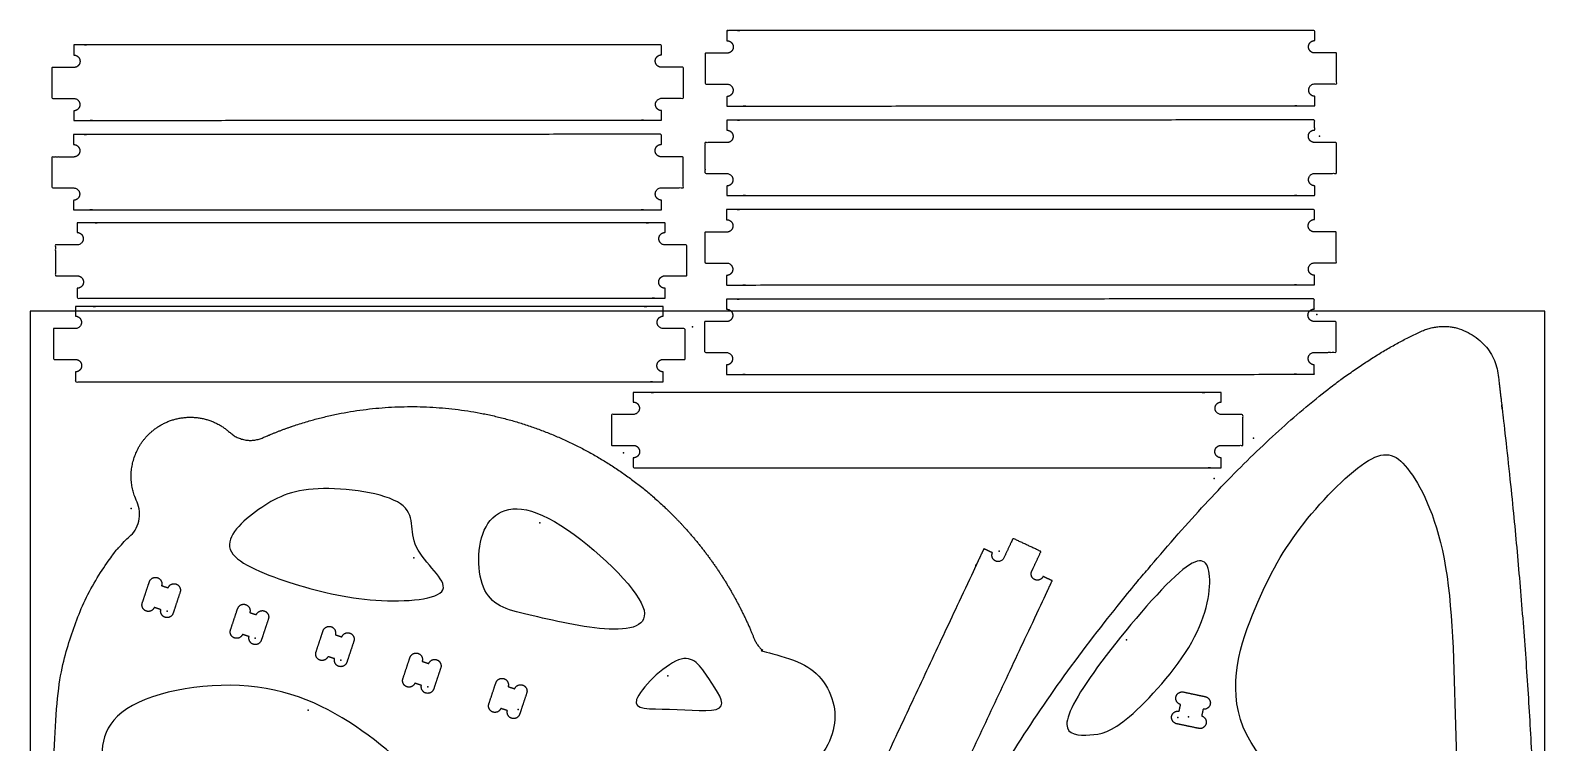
# Model space of a CAD drawing. Header units: inches. Extents: x 0 to 48, y 0 to 56.9.
# Drawn here: x 0 to 48, y 34.31 to 56.91 of the extents above; entities that cross this region are included whole.
import ezdxf

# ---------------------------------------------------------------- set-up
doc = ezdxf.new("R2010")
doc.units = ezdxf.units.IN
doc.header["$MEASUREMENT"] = 0
doc.layers.add('Default', color=178, linetype='Continuous', true_color=0x000000)
doc.layers.add('Through Hole', color=1, linetype='Continuous', true_color=0xff0000)

msp = doc.modelspace()

# ---------------------------------------------------------------- linework, layer by layer
at = {"layer": 'Default'}
for points, weights, knots in [([(40.385, 56.9), (31.545, 56.897), (22.704, 56.895), (22.392, 56.895), (22.08, 56.894), (22.08, 56.796), (22.08, 56.697), (22.08, 56.636), (22.08, 56.575), (22.16, 56.576), (22.218, 56.522), (22.281, 56.464), (22.281, 56.378), (22.281, 56.292), (22.218, 56.233), (22.157, 56.176), (22.073, 56.18), (21.732, 56.18), (21.39, 56.18), (21.39, 55.69), (21.391, 55.2), (21.731, 55.2), (22.071, 55.2), (22.154, 55.203), (22.215, 55.145), (22.276, 55.087), (22.276, 55.003), (22.276, 54.919), (22.215, 54.861), (22.159, 54.806), (22.081, 54.805), (22.081, 54.756), (22.081, 54.707), (22.081, 54.605), (22.081, 54.503), (22.393, 54.503), (22.705, 54.503), (31.392, 54.506), (40.079, 54.509), (40.397, 54.509), (40.715, 54.509), (40.714, 54.611), (40.715, 54.713), (40.715, 54.762), (40.715, 54.811), (40.637, 54.812), (40.58, 54.866), (40.52, 54.925), (40.52, 55.009), (40.52, 55.093), (40.58, 55.151), (40.641, 55.209), (40.725, 55.206), (41.065, 55.206), (41.405, 55.207), (41.404, 55.697), (41.404, 56.187), (41.063, 56.187), (40.722, 56.186), (40.638, 56.182), (40.576, 56.239), (40.513, 56.298), (40.513, 56.384), (40.513, 56.469), (40.576, 56.528), (40.634, 56.582), (40.714, 56.581), (40.714, 56.642), (40.714, 56.703), (40.714, 56.802), (40.714, 56.9), (40.242, 56.9), (39.77, 56.9)], [1, 1, 1, 1, 1, 1, 1, 1, 1, 0.932426481653, 1.01056821888, 0.926759134197, 1.01056821888, 0.926759134197, 1.01056821888, 0.928456586243, 1.00724207448, 1.00724207448, 1.00724207448, 1.00724207448, 1.00724207448, 1.00724207448, 1.00724207448, 0.926817777257, 1.00724207448, 0.926817777257, 1.00724207448, 0.926817777257, 1.00724207448, 0.932191252881, 0.997213170921, 0.997213170921, 0.997213170921, 0.997213170921, 0.997213170921, 0.997213170921, 0.997213170921, 0.997213170921, 0.997213170921, 0.997213170921, 0.997213170921, 0.997213170921, 0.997213170921, 0.997213170921, 0.997213170921, 0.932191252881, 1.00724207448, 0.926817777257, 1.00724207448, 0.926817777257, 1.00724207448, 0.926817777257, 1.00724207448, 1.00724207448, 1.00724207448, 1.00724207448, 1.00724207448, 1.00724207448, 1.00724207448, 0.928456586243, 1.01056821888, 0.926759134197, 1.01056821888, 0.926759134197, 1.01056821888, 0.932426481653, 1, 1, 1, 1, 1, 1, 1], [-41.910191, -41.910191, -41.910191, -23.910191, -23.910191, -22.966843, -22.966843, -22.769659, -22.769659, -22.647592, -22.647592, -22.504192, -22.504192, -22.350391, -22.350391, -22.196591, -22.196591, -22.045906, -22.045906, -21.363197, -21.363197, -20.383193, -20.383193, -19.695864, -19.695864, -19.544993, -19.544993, -19.394121, -19.394121, -19.24325, -19.24325, -19.10246, -19.10246, -19.004161, -19.004161, -18.81007, -18.81007, -17.866731, -17.866731, 0.133269, 0.133269, 1.076607, 1.076607, 1.270906, 1.270906, 1.368997, 1.368997, 1.509788, 1.509788, 1.660659, 1.660659, 1.81153, 1.81153, 1.962401, 1.962401, 2.649731, 2.649731, 3.629735, 3.629735, 4.312443, 4.312443, 4.463129, 4.463129, 4.616929, 4.616929, 4.770729, 4.770729, 4.914129, 4.914129, 5.036197, 5.036197, 5.233381, 5.233381, 6.176729, 6.176729, 6.176729]), ([(19.681, 56.446), (10.84, 56.443), (2, 56.44), (1.688, 56.44), (1.376, 56.44), (1.376, 56.341), (1.376, 56.243), (1.376, 56.182), (1.376, 56.12), (1.456, 56.122), (1.514, 56.067), (1.577, 56.009), (1.577, 55.923), (1.577, 55.837), (1.514, 55.779), (1.452, 55.721), (1.369, 55.726), (1.027, 55.726), (0.686, 55.726), (0.686, 55.236), (0.686, 54.746), (1.026, 54.746), (1.366, 54.745), (1.45, 54.749), (1.511, 54.69), (1.571, 54.632), (1.571, 54.548), (1.571, 54.464), (1.511, 54.406), (1.455, 54.352), (1.377, 54.351), (1.377, 54.302), (1.377, 54.253), (1.377, 54.151), (1.377, 54.048), (1.689, 54.049), (2.001, 54.049), (10.687, 54.051), (19.374, 54.054), (19.692, 54.054), (20.01, 54.054), (20.01, 54.156), (20.01, 54.259), (20.01, 54.308), (20.01, 54.357), (19.932, 54.358), (19.876, 54.412), (19.815, 54.47), (19.815, 54.554), (19.815, 54.638), (19.876, 54.696), (19.936, 54.755), (20.02, 54.751), (20.36, 54.752), (20.7, 54.752), (20.7, 55.242), (20.7, 55.732), (20.359, 55.732), (20.017, 55.732), (19.933, 55.727), (19.872, 55.785), (19.809, 55.843), (19.809, 55.929), (19.809, 56.015), (19.872, 56.073), (19.93, 56.128), (20.01, 56.126), (20.009, 56.188), (20.009, 56.249), (20.009, 56.347), (20.009, 56.446), (19.538, 56.446), (19.066, 56.445)], [1, 1, 1, 1, 1, 1, 1, 1, 1, 0.932426481653, 1.01056821888, 0.926759134197, 1.01056821888, 0.926759134197, 1.01056821888, 0.928456586243, 1.00724207448, 1.00724207448, 1.00724207448, 1.00724207448, 1.00724207448, 1.00724207448, 1.00724207448, 0.926817777257, 1.00724207448, 0.926817777257, 1.00724207448, 0.926817777257, 1.00724207448, 0.932191252881, 0.997213170921, 0.997213170921, 0.997213170921, 0.997213170921, 0.997213170921, 0.997213170921, 0.997213170921, 0.997213170921, 0.997213170921, 0.997213170921, 0.997213170921, 0.997213170921, 0.997213170921, 0.997213170921, 0.997213170921, 0.932191252881, 1.00724207448, 0.926817777257, 1.00724207448, 0.926817777257, 1.00724207448, 0.926817777257, 1.00724207448, 1.00724207448, 1.00724207448, 1.00724207448, 1.00724207448, 1.00724207448, 1.00724207448, 0.928456586243, 1.01056821888, 0.926759134197, 1.01056821888, 0.926759134197, 1.01056821888, 0.932426481653, 1, 1, 1, 1, 1, 1, 1], [-41.910191, -41.910191, -41.910191, -23.910191, -23.910191, -22.966843, -22.966843, -22.769659, -22.769659, -22.647592, -22.647592, -22.504192, -22.504192, -22.350391, -22.350391, -22.196591, -22.196591, -22.045906, -22.045906, -21.363197, -21.363197, -20.383193, -20.383193, -19.695864, -19.695864, -19.544993, -19.544993, -19.394121, -19.394121, -19.24325, -19.24325, -19.10246, -19.10246, -19.004161, -19.004161, -18.81007, -18.81007, -17.866731, -17.866731, 0.133269, 0.133269, 1.076607, 1.076607, 1.270906, 1.270906, 1.368997, 1.368997, 1.509788, 1.509788, 1.660659, 1.660659, 1.81153, 1.81153, 1.962401, 1.962401, 2.649731, 2.649731, 3.629735, 3.629735, 4.312443, 4.312443, 4.463129, 4.463129, 4.616929, 4.616929, 4.770729, 4.770729, 4.914129, 4.914129, 5.036197, 5.036197, 5.233381, 5.233381, 6.176729, 6.176729, 6.176729]), ([(40.38, 54.062), (31.539, 54.059), (22.699, 54.056), (22.387, 54.056), (22.075, 54.056), (22.075, 53.958), (22.075, 53.859), (22.075, 53.798), (22.075, 53.737), (22.155, 53.738), (22.213, 53.684), (22.276, 53.625), (22.276, 53.539), (22.276, 53.454), (22.213, 53.395), (22.151, 53.338), (22.068, 53.342), (21.726, 53.342), (21.385, 53.342), (21.385, 52.852), (21.385, 52.362), (21.725, 52.362), (22.065, 52.362), (22.149, 52.365), (22.21, 52.307), (22.27, 52.249), (22.27, 52.165), (22.27, 52.081), (22.21, 52.022), (22.154, 51.968), (22.076, 51.967), (22.076, 51.918), (22.076, 51.869), (22.076, 51.767), (22.076, 51.665), (22.388, 51.665), (22.7, 51.665), (31.386, 51.668), (40.073, 51.671), (40.391, 51.671), (40.709, 51.671), (40.709, 51.773), (40.709, 51.875), (40.709, 51.924), (40.709, 51.973), (40.631, 51.974), (40.575, 52.028), (40.514, 52.086), (40.514, 52.17), (40.514, 52.254), (40.575, 52.313), (40.635, 52.371), (40.719, 52.368), (41.059, 52.368), (41.399, 52.368), (41.399, 52.858), (41.399, 53.348), (41.058, 53.348), (40.716, 53.348), (40.632, 53.344), (40.571, 53.401), (40.508, 53.459), (40.508, 53.545), (40.508, 53.631), (40.571, 53.69), (40.629, 53.744), (40.709, 53.743), (40.709, 53.804), (40.708, 53.865), (40.708, 53.963), (40.708, 54.062), (40.237, 54.062), (39.765, 54.062)], [1, 1, 1, 1, 1, 1, 1, 1, 1, 0.932426481653, 1.01056821888, 0.926759134197, 1.01056821888, 0.926759134197, 1.01056821888, 0.928456586243, 1.00724207448, 1.00724207448, 1.00724207448, 1.00724207448, 1.00724207448, 1.00724207448, 1.00724207448, 0.926817777257, 1.00724207448, 0.926817777257, 1.00724207448, 0.926817777257, 1.00724207448, 0.932191252881, 0.997213170921, 0.997213170921, 0.997213170921, 0.997213170921, 0.997213170921, 0.997213170921, 0.997213170921, 0.997213170921, 0.997213170921, 0.997213170921, 0.997213170921, 0.997213170921, 0.997213170921, 0.997213170921, 0.997213170921, 0.932191252881, 1.00724207448, 0.926817777257, 1.00724207448, 0.926817777257, 1.00724207448, 0.926817777257, 1.00724207448, 1.00724207448, 1.00724207448, 1.00724207448, 1.00724207448, 1.00724207448, 1.00724207448, 0.928456586243, 1.01056821888, 0.926759134197, 1.01056821888, 0.926759134197, 1.01056821888, 0.932426481653, 1, 1, 1, 1, 1, 1, 1], [-41.910191, -41.910191, -41.910191, -23.910191, -23.910191, -22.966843, -22.966843, -22.769659, -22.769659, -22.647592, -22.647592, -22.504192, -22.504192, -22.350391, -22.350391, -22.196591, -22.196591, -22.045906, -22.045906, -21.363197, -21.363197, -20.383193, -20.383193, -19.695864, -19.695864, -19.544993, -19.544993, -19.394121, -19.394121, -19.24325, -19.24325, -19.10246, -19.10246, -19.004161, -19.004161, -18.81007, -18.81007, -17.866731, -17.866731, 0.133269, 0.133269, 1.076607, 1.076607, 1.270906, 1.270906, 1.368997, 1.368997, 1.509788, 1.509788, 1.660659, 1.660659, 1.81153, 1.81153, 1.962401, 1.962401, 2.649731, 2.649731, 3.629735, 3.629735, 4.312443, 4.312443, 4.463129, 4.463129, 4.616929, 4.616929, 4.770729, 4.770729, 4.914129, 4.914129, 5.036197, 5.036197, 5.233381, 5.233381, 6.176729, 6.176729, 6.176729]), ([(19.675, 53.607), (10.835, 53.604), (1.995, 53.602), (1.683, 53.602), (1.37, 53.601), (1.371, 53.503), (1.371, 53.404), (1.371, 53.343), (1.371, 53.282), (1.45, 53.283), (1.508, 53.229), (1.571, 53.171), (1.571, 53.085), (1.571, 52.999), (1.508, 52.94), (1.447, 52.883), (1.363, 52.887), (1.022, 52.887), (0.68, 52.887), (0.681, 52.397), (0.681, 51.907), (1.021, 51.907), (1.361, 51.907), (1.445, 51.91), (1.505, 51.852), (1.566, 51.794), (1.566, 51.71), (1.566, 51.626), (1.505, 51.568), (1.449, 51.513), (1.371, 51.512), (1.371, 51.463), (1.371, 51.414), (1.371, 51.312), (1.371, 51.21), (1.683, 51.21), (1.995, 51.21), (10.682, 51.213), (19.369, 51.216), (19.687, 51.216), (20.005, 51.216), (20.005, 51.318), (20.005, 51.42), (20.005, 51.469), (20.005, 51.518), (19.927, 51.519), (19.871, 51.573), (19.81, 51.632), (19.81, 51.716), (19.81, 51.8), (19.87, 51.858), (19.931, 51.916), (20.015, 51.913), (20.355, 51.913), (20.695, 51.914), (20.695, 52.404), (20.694, 52.894), (20.353, 52.894), (20.012, 52.893), (19.928, 52.889), (19.866, 52.946), (19.804, 53.005), (19.804, 53.091), (19.804, 53.176), (19.866, 53.235), (19.925, 53.289), (20.004, 53.288), (20.004, 53.349), (20.004, 53.41), (20.004, 53.509), (20.004, 53.607), (19.532, 53.607), (19.061, 53.607)], [1, 1, 1, 1, 1, 1, 1, 1, 1, 0.932426481653, 1.01056821888, 0.926759134197, 1.01056821888, 0.926759134197, 1.01056821888, 0.928456586243, 1.00724207448, 1.00724207448, 1.00724207448, 1.00724207448, 1.00724207448, 1.00724207448, 1.00724207448, 0.926817777257, 1.00724207448, 0.926817777257, 1.00724207448, 0.926817777257, 1.00724207448, 0.932191252881, 0.997213170921, 0.997213170921, 0.997213170921, 0.997213170921, 0.997213170921, 0.997213170921, 0.997213170921, 0.997213170921, 0.997213170921, 0.997213170921, 0.997213170921, 0.997213170921, 0.997213170921, 0.997213170921, 0.997213170921, 0.932191252881, 1.00724207448, 0.926817777257, 1.00724207448, 0.926817777257, 1.00724207448, 0.926817777257, 1.00724207448, 1.00724207448, 1.00724207448, 1.00724207448, 1.00724207448, 1.00724207448, 1.00724207448, 0.928456586243, 1.01056821888, 0.926759134197, 1.01056821888, 0.926759134197, 1.01056821888, 0.932426481653, 1, 1, 1, 1, 1, 1, 1], [-41.910191, -41.910191, -41.910191, -23.910191, -23.910191, -22.966843, -22.966843, -22.769659, -22.769659, -22.647592, -22.647592, -22.504192, -22.504192, -22.350391, -22.350391, -22.196591, -22.196591, -22.045906, -22.045906, -21.363197, -21.363197, -20.383193, -20.383193, -19.695864, -19.695864, -19.544993, -19.544993, -19.394121, -19.394121, -19.24325, -19.24325, -19.10246, -19.10246, -19.004161, -19.004161, -18.81007, -18.81007, -17.866731, -17.866731, 0.133269, 0.133269, 1.076607, 1.076607, 1.270906, 1.270906, 1.368997, 1.368997, 1.509788, 1.509788, 1.660659, 1.660659, 1.81153, 1.81153, 1.962401, 1.962401, 2.649731, 2.649731, 3.629735, 3.629735, 4.312443, 4.312443, 4.463129, 4.463129, 4.616929, 4.616929, 4.770729, 4.770729, 4.914129, 4.914129, 5.036197, 5.036197, 5.233381, 5.233381, 6.176729, 6.176729, 6.176729]), ([(40.374, 51.224), (31.534, 51.221), (22.694, 51.218), (22.382, 51.218), (22.069, 51.218), (22.07, 51.119), (22.07, 51.021), (22.07, 50.96), (22.07, 50.899), (22.149, 50.9), (22.207, 50.846), (22.27, 50.787), (22.27, 50.701), (22.27, 50.615), (22.207, 50.557), (22.146, 50.499), (22.062, 50.504), (21.721, 50.504), (21.38, 50.504), (21.38, 50.014), (21.38, 49.524), (21.72, 49.524), (22.06, 49.523), (22.144, 49.527), (22.204, 49.469), (22.265, 49.41), (22.265, 49.326), (22.265, 49.242), (22.204, 49.184), (22.148, 49.13), (22.07, 49.129), (22.07, 49.08), (22.07, 49.031), (22.07, 48.929), (22.07, 48.826), (22.382, 48.827), (22.694, 48.827), (31.381, 48.829), (40.068, 48.832), (40.386, 48.832), (40.704, 48.832), (40.704, 48.934), (40.704, 49.037), (40.704, 49.086), (40.704, 49.135), (40.626, 49.136), (40.57, 49.19), (40.509, 49.248), (40.509, 49.332), (40.509, 49.416), (40.569, 49.474), (40.63, 49.533), (40.714, 49.529), (41.054, 49.53), (41.394, 49.53), (41.394, 50.02), (41.393, 50.51), (41.052, 50.51), (40.711, 50.51), (40.627, 50.505), (40.565, 50.563), (40.503, 50.621), (40.503, 50.707), (40.503, 50.793), (40.565, 50.851), (40.624, 50.906), (40.703, 50.904), (40.703, 50.966), (40.703, 51.027), (40.703, 51.125), (40.703, 51.224), (40.231, 51.224), (39.76, 51.223)], [1, 1, 1, 1, 1, 1, 1, 1, 1, 0.932426481653, 1.01056821888, 0.926759134197, 1.01056821888, 0.926759134197, 1.01056821888, 0.928456586243, 1.00724207448, 1.00724207448, 1.00724207448, 1.00724207448, 1.00724207448, 1.00724207448, 1.00724207448, 0.926817777257, 1.00724207448, 0.926817777257, 1.00724207448, 0.926817777257, 1.00724207448, 0.932191252881, 0.997213170921, 0.997213170921, 0.997213170921, 0.997213170921, 0.997213170921, 0.997213170921, 0.997213170921, 0.997213170921, 0.997213170921, 0.997213170921, 0.997213170921, 0.997213170921, 0.997213170921, 0.997213170921, 0.997213170921, 0.932191252881, 1.00724207448, 0.926817777257, 1.00724207448, 0.926817777257, 1.00724207448, 0.926817777257, 1.00724207448, 1.00724207448, 1.00724207448, 1.00724207448, 1.00724207448, 1.00724207448, 1.00724207448, 0.928456586243, 1.01056821888, 0.926759134197, 1.01056821888, 0.926759134197, 1.01056821888, 0.932426481653, 1, 1, 1, 1, 1, 1, 1], [-41.910191, -41.910191, -41.910191, -23.910191, -23.910191, -22.966843, -22.966843, -22.769659, -22.769659, -22.647592, -22.647592, -22.504192, -22.504192, -22.350391, -22.350391, -22.196591, -22.196591, -22.045906, -22.045906, -21.363197, -21.363197, -20.383193, -20.383193, -19.695864, -19.695864, -19.544993, -19.544993, -19.394121, -19.394121, -19.24325, -19.24325, -19.10246, -19.10246, -19.004161, -19.004161, -18.81007, -18.81007, -17.866731, -17.866731, 0.133269, 0.133269, 1.076607, 1.076607, 1.270906, 1.270906, 1.368997, 1.368997, 1.509788, 1.509788, 1.660659, 1.660659, 1.81153, 1.81153, 1.962401, 1.962401, 2.649731, 2.649731, 3.629735, 3.629735, 4.312443, 4.312443, 4.463129, 4.463129, 4.616929, 4.616929, 4.770729, 4.770729, 4.914129, 4.914129, 5.036197, 5.036197, 5.233381, 5.233381, 6.176729, 6.176729, 6.176729]), ([(1.813, 48.405), (10.653, 48.405), (19.494, 48.405), (19.806, 48.405), (20.118, 48.405), (20.118, 48.503), (20.118, 48.602), (20.118, 48.663), (20.118, 48.724), (20.038, 48.723), (19.98, 48.777), (19.917, 48.835), (19.917, 48.921), (19.917, 49.007), (19.98, 49.066), (20.042, 49.123), (20.125, 49.119), (20.467, 49.119), (20.808, 49.119), (20.808, 49.609), (20.808, 50.099), (20.468, 50.099), (20.128, 50.099), (20.044, 50.096), (19.984, 50.154), (19.923, 50.212), (19.923, 50.296), (19.923, 50.38), (19.984, 50.439), (20.04, 50.493), (20.118, 50.494), (20.118, 50.543), (20.118, 50.592), (20.118, 50.694), (20.118, 50.796), (19.806, 50.796), (19.494, 50.796), (10.807, 50.796), (2.12, 50.796), (1.802, 50.796), (1.484, 50.796), (1.484, 50.694), (1.484, 50.592), (1.484, 50.543), (1.484, 50.494), (1.562, 50.493), (1.619, 50.439), (1.679, 50.38), (1.679, 50.296), (1.679, 50.212), (1.619, 50.154), (1.558, 50.096), (1.474, 50.099), (1.134, 50.099), (0.794, 50.099), (0.794, 49.609), (0.794, 49.119), (1.136, 49.119), (1.477, 49.119), (1.561, 49.123), (1.622, 49.066), (1.685, 49.007), (1.685, 48.921), (1.685, 48.835), (1.622, 48.777), (1.564, 48.723), (1.484, 48.724), (1.484, 48.663), (1.484, 48.602), (1.484, 48.503), (1.484, 48.405), (1.956, 48.405), (2.428, 48.405)], [1, 1, 1, 1, 1, 1, 1, 1, 1, 0.932426481653, 1.01056821888, 0.926759134197, 1.01056821888, 0.926759134197, 1.01056821888, 0.928456586243, 1.00724207448, 1.00724207448, 1.00724207448, 1.00724207448, 1.00724207448, 1.00724207448, 1.00724207448, 0.926817777257, 1.00724207448, 0.926817777257, 1.00724207448, 0.926817777257, 1.00724207448, 0.932191252881, 0.997213170921, 0.997213170921, 0.997213170921, 0.997213170921, 0.997213170921, 0.997213170921, 0.997213170921, 0.997213170921, 0.997213170921, 0.997213170921, 0.997213170921, 0.997213170921, 0.997213170921, 0.997213170921, 0.997213170921, 0.932191252881, 1.00724207448, 0.926817777257, 1.00724207448, 0.926817777257, 1.00724207448, 0.926817777257, 1.00724207448, 1.00724207448, 1.00724207448, 1.00724207448, 1.00724207448, 1.00724207448, 1.00724207448, 0.928456586243, 1.01056821888, 0.926759134197, 1.01056821888, 0.926759134197, 1.01056821888, 0.932426481653, 1, 1, 1, 1, 1, 1, 1], [-41.910191, -41.910191, -41.910191, -23.910191, -23.910191, -22.966843, -22.966843, -22.769659, -22.769659, -22.647592, -22.647592, -22.504192, -22.504192, -22.350391, -22.350391, -22.196591, -22.196591, -22.045906, -22.045906, -21.363197, -21.363197, -20.383193, -20.383193, -19.695864, -19.695864, -19.544993, -19.544993, -19.394121, -19.394121, -19.24325, -19.24325, -19.10246, -19.10246, -19.004161, -19.004161, -18.81007, -18.81007, -17.866731, -17.866731, 0.133269, 0.133269, 1.076607, 1.076607, 1.270906, 1.270906, 1.368997, 1.368997, 1.509788, 1.509788, 1.660659, 1.660659, 1.81153, 1.81153, 1.962401, 1.962401, 2.649731, 2.649731, 3.629735, 3.629735, 4.312443, 4.312443, 4.463129, 4.463129, 4.616929, 4.616929, 4.770729, 4.770729, 4.914129, 4.914129, 5.036197, 5.036197, 5.233381, 5.233381, 6.176729, 6.176729, 6.176729]), ([(1.756, 45.752), (10.597, 45.752), (19.437, 45.752), (19.749, 45.752), (20.061, 45.752), (20.061, 45.851), (20.061, 45.949), (20.061, 46.01), (20.061, 46.071), (19.982, 46.07), (19.924, 46.124), (19.861, 46.183), (19.861, 46.269), (19.861, 46.355), (19.924, 46.413), (19.985, 46.471), (20.069, 46.466), (20.41, 46.466), (20.752, 46.466), (20.752, 46.956), (20.752, 47.446), (20.412, 47.446), (20.071, 47.446), (19.988, 47.443), (19.927, 47.501), (19.867, 47.56), (19.867, 47.644), (19.867, 47.728), (19.927, 47.786), (19.983, 47.84), (20.061, 47.841), (20.061, 47.89), (20.061, 47.939), (20.061, 48.041), (20.061, 48.143), (19.749, 48.143), (19.437, 48.143), (10.751, 48.143), (2.064, 48.143), (1.746, 48.143), (1.428, 48.143), (1.428, 48.041), (1.428, 47.939), (1.428, 47.89), (1.428, 47.841), (1.506, 47.84), (1.562, 47.786), (1.622, 47.728), (1.622, 47.644), (1.622, 47.56), (1.562, 47.501), (1.501, 47.443), (1.418, 47.446), (1.078, 47.446), (0.738, 47.446), (0.738, 46.956), (0.738, 46.466), (1.079, 46.466), (1.42, 46.466), (1.504, 46.471), (1.566, 46.413), (1.628, 46.355), (1.628, 46.269), (1.628, 46.183), (1.566, 46.124), (1.507, 46.07), (1.428, 46.071), (1.428, 46.01), (1.428, 45.949), (1.428, 45.851), (1.428, 45.752), (1.899, 45.752), (2.371, 45.752)], [1, 1, 1, 1, 1, 1, 1, 1, 1, 0.932426481653, 1.01056821888, 0.926759134197, 1.01056821888, 0.926759134197, 1.01056821888, 0.928456586243, 1.00724207448, 1.00724207448, 1.00724207448, 1.00724207448, 1.00724207448, 1.00724207448, 1.00724207448, 0.926817777257, 1.00724207448, 0.926817777257, 1.00724207448, 0.926817777257, 1.00724207448, 0.932191252881, 0.997213170921, 0.997213170921, 0.997213170921, 0.997213170921, 0.997213170921, 0.997213170921, 0.997213170921, 0.997213170921, 0.997213170921, 0.997213170921, 0.997213170921, 0.997213170921, 0.997213170921, 0.997213170921, 0.997213170921, 0.932191252881, 1.00724207448, 0.926817777257, 1.00724207448, 0.926817777257, 1.00724207448, 0.926817777257, 1.00724207448, 1.00724207448, 1.00724207448, 1.00724207448, 1.00724207448, 1.00724207448, 1.00724207448, 0.928456586243, 1.01056821888, 0.926759134197, 1.01056821888, 0.926759134197, 1.01056821888, 0.932426481653, 1, 1, 1, 1, 1, 1, 1], [-41.910191, -41.910191, -41.910191, -23.910191, -23.910191, -22.966843, -22.966843, -22.769659, -22.769659, -22.647592, -22.647592, -22.504192, -22.504192, -22.350391, -22.350391, -22.196591, -22.196591, -22.045906, -22.045906, -21.363197, -21.363197, -20.383193, -20.383193, -19.695864, -19.695864, -19.544993, -19.544993, -19.394121, -19.394121, -19.24325, -19.24325, -19.10246, -19.10246, -19.004161, -19.004161, -18.81007, -18.81007, -17.866731, -17.866731, 0.133269, 0.133269, 1.076607, 1.076607, 1.270906, 1.270906, 1.368997, 1.368997, 1.509788, 1.509788, 1.660659, 1.660659, 1.81153, 1.81153, 1.962401, 1.962401, 2.649731, 2.649731, 3.629735, 3.629735, 4.312443, 4.312443, 4.463129, 4.463129, 4.616929, 4.616929, 4.770729, 4.770729, 4.914129, 4.914129, 5.036197, 5.036197, 5.233381, 5.233381, 6.176729, 6.176729, 6.176729]), ([(40.369, 48.385), (31.529, 48.382), (22.688, 48.38), (22.376, 48.38), (22.064, 48.379), (22.064, 48.281), (22.064, 48.182), (22.064, 48.121), (22.064, 48.06), (22.144, 48.061), (22.202, 48.007), (22.265, 47.949), (22.265, 47.863), (22.265, 47.777), (22.202, 47.718), (22.141, 47.661), (22.057, 47.665), (21.715, 47.665), (21.374, 47.665), (21.374, 47.175), (21.374, 46.685), (21.714, 46.685), (22.054, 46.685), (22.138, 46.688), (22.199, 46.63), (22.259, 46.572), (22.259, 46.488), (22.259, 46.404), (22.199, 46.346), (22.143, 46.291), (22.065, 46.29), (22.065, 46.241), (22.065, 46.192), (22.065, 46.09), (22.065, 45.988), (22.377, 45.988), (22.689, 45.988), (31.376, 45.991), (40.062, 45.994), (40.38, 45.994), (40.698, 45.994), (40.698, 46.096), (40.698, 46.198), (40.698, 46.247), (40.698, 46.296), (40.62, 46.297), (40.564, 46.351), (40.504, 46.41), (40.504, 46.494), (40.503, 46.578), (40.564, 46.636), (40.625, 46.694), (40.708, 46.691), (41.048, 46.691), (41.388, 46.692), (41.388, 47.182), (41.388, 47.672), (41.047, 47.672), (40.705, 47.671), (40.621, 47.667), (40.56, 47.724), (40.497, 47.783), (40.497, 47.869), (40.497, 47.954), (40.56, 48.013), (40.618, 48.067), (40.698, 48.066), (40.698, 48.127), (40.698, 48.188), (40.698, 48.287), (40.698, 48.385), (40.226, 48.385), (39.754, 48.385)], [1, 1, 1, 1, 1, 1, 1, 1, 1, 0.932426481653, 1.01056821888, 0.926759134197, 1.01056821888, 0.926759134197, 1.01056821888, 0.928456586243, 1.00724207448, 1.00724207448, 1.00724207448, 1.00724207448, 1.00724207448, 1.00724207448, 1.00724207448, 0.926817777257, 1.00724207448, 0.926817777257, 1.00724207448, 0.926817777257, 1.00724207448, 0.932191252881, 0.997213170921, 0.997213170921, 0.997213170921, 0.997213170921, 0.997213170921, 0.997213170921, 0.997213170921, 0.997213170921, 0.997213170921, 0.997213170921, 0.997213170921, 0.997213170921, 0.997213170921, 0.997213170921, 0.997213170921, 0.932191252881, 1.00724207448, 0.926817777257, 1.00724207448, 0.926817777257, 1.00724207448, 0.926817777257, 1.00724207448, 1.00724207448, 1.00724207448, 1.00724207448, 1.00724207448, 1.00724207448, 1.00724207448, 0.928456586243, 1.01056821888, 0.926759134197, 1.01056821888, 0.926759134197, 1.01056821888, 0.932426481653, 1, 1, 1, 1, 1, 1, 1], [-41.910191, -41.910191, -41.910191, -23.910191, -23.910191, -22.966843, -22.966843, -22.769659, -22.769659, -22.647592, -22.647592, -22.504192, -22.504192, -22.350391, -22.350391, -22.196591, -22.196591, -22.045906, -22.045906, -21.363197, -21.363197, -20.383193, -20.383193, -19.695864, -19.695864, -19.544993, -19.544993, -19.394121, -19.394121, -19.24325, -19.24325, -19.10246, -19.10246, -19.004161, -19.004161, -18.81007, -18.81007, -17.866731, -17.866731, 0.133269, 0.133269, 1.076607, 1.076607, 1.270906, 1.270906, 1.368997, 1.368997, 1.509788, 1.509788, 1.660659, 1.660659, 1.81153, 1.81153, 1.962401, 1.962401, 2.649731, 2.649731, 3.629735, 3.629735, 4.312443, 4.312443, 4.463129, 4.463129, 4.616929, 4.616929, 4.770729, 4.770729, 4.914129, 4.914129, 5.036197, 5.036197, 5.233381, 5.233381, 6.176729, 6.176729, 6.176729]), ([(44.117, 47.372), (40.36, 45.671), (35.129, 39.463), (25.413, 27.644), (24.588, 16.03), (24.544, 15.407), (23.959, 15.187), (22.554, 14.662), (22.761, 13.176), (22.968, 11.69), (24.462, 11.568), (25.067, 11.519), (25.289, 10.955), (27.108, 6.339), (31.691, 4.438), (36.274, 2.536), (40.827, 4.508), (41.405, 4.758), (41.87, 4.334), (43, 3.302), (44.236, 4.204), (45.472, 5.107), (44.833, 6.498), (44.571, 7.069), (44.984, 7.543), (46.638, 9.014), (47.337, 12.287), (48.506, 29.787), (46.525, 45.963), (46.419, 46.825), (44.921, 47.702), (44.117, 47.372)], [0.993498838637, 0.993498838637, 0.993498838637, 0.82002439616, 0.964131618989, 0.81124944784, 0.964131618989, 0.752412002875, 0.964131618989, 0.752412002875, 0.964131618989, 0.818439045518, 0.964131618989, 0.887641470249, 0.964131618989, 0.887641470249, 0.964131618989, 0.809428872996, 0.964131618989, 0.746423394681, 0.964131618989, 0.746423394681, 0.964131618989, 0.809910583324, 0.964131618989, 0.944901303813, 0.969672665067, 1.1341345878, 1.1341345878, 1.01638952777, 1.01638952777, 0.993498838637], [-182.901189, -182.901189, -182.901189, -174.488979, -173.726597, -161.041836, -161.041836, -159.900092, -159.900092, -156.939296, -156.939296, -153.9785, -153.9785, -152.864661, -152.864661, -141.87729, -141.87729, -130.88992, -130.88992, -129.741206, -129.741206, -126.737134, -126.737134, -123.733062, -123.733062, -122.586188, -122.586188, -116.737717, -116.502081, -95.173443, -95.173443, -94.25402, -93.334598, -93.334598, -93.334598]), ([(19.441, 43.027), (28.281, 43.027), (37.122, 43.027), (37.434, 43.027), (37.746, 43.027), (37.746, 43.126), (37.746, 43.224), (37.746, 43.285), (37.746, 43.346), (37.666, 43.345), (37.608, 43.399), (37.545, 43.458), (37.545, 43.544), (37.545, 43.63), (37.608, 43.688), (37.669, 43.746), (37.753, 43.741), (38.095, 43.741), (38.436, 43.741), (38.436, 44.231), (38.436, 44.721), (38.096, 44.721), (37.756, 44.721), (37.672, 44.718), (37.612, 44.776), (37.551, 44.835), (37.551, 44.919), (37.551, 45.003), (37.612, 45.061), (37.668, 45.115), (37.746, 45.116), (37.746, 45.165), (37.745, 45.214), (37.746, 45.316), (37.746, 45.418), (37.434, 45.418), (37.122, 45.418), (28.435, 45.418), (19.748, 45.418), (19.43, 45.418), (19.112, 45.418), (19.112, 45.316), (19.112, 45.214), (19.112, 45.165), (19.112, 45.116), (19.19, 45.115), (19.246, 45.061), (19.307, 45.003), (19.307, 44.919), (19.307, 44.835), (19.246, 44.776), (19.186, 44.718), (19.102, 44.721), (18.762, 44.721), (18.422, 44.721), (18.422, 44.231), (18.422, 43.741), (18.763, 43.741), (19.105, 43.741), (19.189, 43.746), (19.25, 43.688), (19.313, 43.63), (19.313, 43.544), (19.313, 43.458), (19.25, 43.399), (19.192, 43.345), (19.112, 43.346), (19.112, 43.285), (19.112, 43.224), (19.112, 43.126), (19.112, 43.027), (19.584, 43.027), (20.056, 43.027)], [1, 1, 1, 1, 1, 1, 1, 1, 1, 0.932426481653, 1.01056821888, 0.926759134197, 1.01056821888, 0.926759134197, 1.01056821888, 0.928456586243, 1.00724207448, 1.00724207448, 1.00724207448, 1.00724207448, 1.00724207448, 1.00724207448, 1.00724207448, 0.926817777257, 1.00724207448, 0.926817777257, 1.00724207448, 0.926817777257, 1.00724207448, 0.932191252881, 0.997213170921, 0.997213170921, 0.997213170921, 0.997213170921, 0.997213170921, 0.997213170921, 0.997213170921, 0.997213170921, 0.997213170921, 0.997213170921, 0.997213170921, 0.997213170921, 0.997213170921, 0.997213170921, 0.997213170921, 0.932191252881, 1.00724207448, 0.926817777257, 1.00724207448, 0.926817777257, 1.00724207448, 0.926817777257, 1.00724207448, 1.00724207448, 1.00724207448, 1.00724207448, 1.00724207448, 1.00724207448, 1.00724207448, 0.928456586243, 1.01056821888, 0.926759134197, 1.01056821888, 0.926759134197, 1.01056821888, 0.932426481653, 1, 1, 1, 1, 1, 1, 1], [-41.910191, -41.910191, -41.910191, -23.910191, -23.910191, -22.966843, -22.966843, -22.769659, -22.769659, -22.647592, -22.647592, -22.504192, -22.504192, -22.350391, -22.350391, -22.196591, -22.196591, -22.045906, -22.045906, -21.363197, -21.363197, -20.383193, -20.383193, -19.695864, -19.695864, -19.544993, -19.544993, -19.394121, -19.394121, -19.24325, -19.24325, -19.10246, -19.10246, -19.004161, -19.004161, -18.81007, -18.81007, -17.866731, -17.866731, 0.133269, 0.133269, 1.076607, 1.076607, 1.270906, 1.270906, 1.368997, 1.368997, 1.509788, 1.509788, 1.660659, 1.660659, 1.81153, 1.81153, 1.962401, 1.962401, 2.649731, 2.649731, 3.629735, 3.629735, 4.312443, 4.312443, 4.463129, 4.463129, 4.616929, 4.616929, 4.770729, 4.770729, 4.914129, 4.914129, 5.036197, 5.036197, 5.233381, 5.233381, 6.176729, 6.176729, 6.176729]), ([(4.303, 1.101), (8.051, 2.821), (13.25, 9.057), (22.904, 20.927), (23.667, 32.545), (23.708, 33.169), (24.293, 33.391), (25.695, 33.924), (25.48, 35.409), (25.265, 36.893), (23.77, 37.007), (23.165, 37.054), (22.94, 37.616), (21.097, 42.223), (16.504, 44.1), (11.911, 45.977), (7.369, 43.982), (6.792, 43.728), (6.325, 44.15), (5.189, 45.176), (3.958, 44.267), (2.726, 43.358), (3.372, 41.971), (3.638, 41.401), (3.228, 40.925), (1.581, 39.446), (0.9, 36.169), (-0.178, 18.663), (1.888, 2.497), (1.999, 1.636), (3.502, 0.767), (4.303, 1.101)], [0.993498838637, 0.993498838637, 0.993498838637, 0.82002439616, 0.964131618989, 0.81124944784, 0.964131618989, 0.752412002875, 0.964131618989, 0.752412002875, 0.964131618989, 0.818439045518, 0.964131618989, 0.887641470249, 0.964131618989, 0.887641470249, 0.964131618989, 0.809428872996, 0.964131618989, 0.746423394681, 0.964131618989, 0.746423394681, 0.964131618989, 0.809910583324, 0.964131618989, 0.944901303813, 0.969672665067, 1.1341345878, 1.1341345878, 1.01638952777, 1.01638952777, 0.993498838637], [-182.901189, -182.901189, -182.901189, -174.488979, -173.726597, -161.041836, -161.041836, -159.900092, -159.900092, -156.939296, -156.939296, -153.9785, -153.9785, -152.864661, -152.864661, -141.87729, -141.87729, -130.88992, -130.88992, -129.741206, -129.741206, -126.737134, -126.737134, -123.733062, -123.733062, -122.586188, -122.586188, -116.737717, -116.502081, -95.173443, -95.173443, -94.25402, -93.334598, -93.334598, -93.334598]), ([(24.62, 22.871), (28.372, 30.876), (32.124, 38.881), (32.256, 39.163), (32.389, 39.446), (32.299, 39.488), (32.21, 39.53), (32.155, 39.556), (32.1, 39.581), (32.067, 39.509), (31.993, 39.479), (31.913, 39.447), (31.836, 39.484), (31.758, 39.52), (31.732, 39.602), (31.706, 39.682), (31.745, 39.756), (31.89, 40.065), (32.035, 40.374), (31.591, 40.582), (31.148, 40.79), (31.003, 40.482), (30.859, 40.174), (30.826, 40.097), (30.748, 40.067), (30.669, 40.037), (30.593, 40.072), (30.517, 40.108), (30.49, 40.188), (30.465, 40.261), (30.497, 40.333), (30.453, 40.353), (30.408, 40.374), (30.316, 40.417), (30.223, 40.461), (30.091, 40.178), (29.959, 39.896), (26.272, 32.03), (22.585, 24.164), (22.45, 23.877), (22.315, 23.589), (22.408, 23.545), (22.5, 23.502), (22.545, 23.481), (22.589, 23.46), (22.623, 23.53), (22.696, 23.558), (22.774, 23.588), (22.851, 23.553), (22.927, 23.517), (22.954, 23.438), (22.981, 23.358), (22.942, 23.284), (22.798, 22.976), (22.654, 22.668), (23.098, 22.46), (23.541, 22.252), (23.686, 22.561), (23.831, 22.87), (23.863, 22.948), (23.941, 22.979), (24.02, 23.011), (24.098, 22.975), (24.176, 22.938), (24.202, 22.856), (24.227, 22.781), (24.192, 22.709), (24.247, 22.683), (24.302, 22.657), (24.391, 22.616), (24.481, 22.574), (24.681, 23.001), (24.881, 23.428)], [1, 1, 1, 1, 1, 1, 1, 1, 1, 0.932426481653, 1.01056821888, 0.926759134197, 1.01056821888, 0.926759134197, 1.01056821888, 0.928456586243, 1.00724207448, 1.00724207448, 1.00724207448, 1.00724207448, 1.00724207448, 1.00724207448, 1.00724207448, 0.926817777257, 1.00724207448, 0.926817777257, 1.00724207448, 0.926817777257, 1.00724207448, 0.932191252881, 0.997213170921, 0.997213170921, 0.997213170921, 0.997213170921, 0.997213170921, 0.997213170921, 0.997213170921, 0.997213170921, 0.997213170921, 0.997213170921, 0.997213170921, 0.997213170921, 0.997213170921, 0.997213170921, 0.997213170921, 0.932191252881, 1.00724207448, 0.926817777257, 1.00724207448, 0.926817777257, 1.00724207448, 0.926817777257, 1.00724207448, 1.00724207448, 1.00724207448, 1.00724207448, 1.00724207448, 1.00724207448, 1.00724207448, 0.928456586243, 1.01056821888, 0.926759134197, 1.01056821888, 0.926759134197, 1.01056821888, 0.932426481653, 1, 1, 1, 1, 1, 1, 1], [-41.910191, -41.910191, -41.910191, -23.910191, -23.910191, -22.966843, -22.966843, -22.769659, -22.769659, -22.647592, -22.647592, -22.504192, -22.504192, -22.350391, -22.350391, -22.196591, -22.196591, -22.045906, -22.045906, -21.363197, -21.363197, -20.383193, -20.383193, -19.695864, -19.695864, -19.544993, -19.544993, -19.394121, -19.394121, -19.24325, -19.24325, -19.10246, -19.10246, -19.004161, -19.004161, -18.81007, -18.81007, -17.866731, -17.866731, 0.133269, 0.133269, 1.076607, 1.076607, 1.270906, 1.270906, 1.368997, 1.368997, 1.509788, 1.509788, 1.660659, 1.660659, 1.81153, 1.81153, 1.962401, 1.962401, 2.649731, 2.649731, 3.629735, 3.629735, 4.312443, 4.312443, 4.463129, 4.463129, 4.616929, 4.616929, 4.770729, 4.770729, 4.914129, 4.914129, 5.036197, 5.036197, 5.233381, 5.233381, 6.176729, 6.176729, 6.176729]), ([(3.556, 38.756), (3.553, 38.748), (3.55, 38.74), (3.488, 38.553), (3.674, 38.486), (3.855, 38.421), (3.929, 38.599), (4.034, 38.564), (4.138, 38.529), (4.091, 38.342), (4.276, 38.286), (4.465, 38.228), (4.527, 38.416), (4.637, 38.748), (4.749, 39.086), (4.813, 39.276), (4.623, 39.341), (4.438, 39.405), (4.368, 39.222), (4.264, 39.257), (4.16, 39.291), (4.22, 39.481), (4.031, 39.544), (3.842, 39.607), (3.773, 39.414), (3.664, 39.085), (3.556, 38.756)], [1, 0.999996793286, 1, 0.716004391662, 1, 0.724153061353, 1, 1, 1, 0.724152777247, 1, 0.716004104063, 1, 1, 1, 0.710812164023, 1, 0.719266092323, 1, 1, 1, 0.712873145596, 1, 0.712873145596, 1, 1, 1], [0, 0, 0, 0.018594, 0.018594, 0.328178, 0.328178, 0.632579, 0.632579, 0.85599, 0.85599, 1.144507, 1.144507, 1.437937, 1.437937, 2.154468, 2.154468, 2.467021, 2.467021, 2.774226, 2.774226, 2.996746, 2.996746, 3.292417, 3.292417, 3.593983, 3.593983, 4.297036, 4.297036, 4.297036]), ([(6.352, 37.902), (6.349, 37.894), (6.346, 37.886), (6.284, 37.699), (6.47, 37.632), (6.651, 37.567), (6.726, 37.745), (6.83, 37.71), (6.935, 37.675), (6.887, 37.488), (7.072, 37.432), (7.261, 37.375), (7.323, 37.562), (7.433, 37.894), (7.546, 38.232), (7.609, 38.422), (7.419, 38.487), (7.234, 38.551), (7.164, 38.368), (7.06, 38.403), (6.956, 38.437), (7.016, 38.627), (6.827, 38.69), (6.638, 38.753), (6.57, 38.56), (6.461, 38.231), (6.352, 37.902)], [1, 0.999996793286, 1, 0.716004391662, 1, 0.724153061353, 1, 1, 1, 0.724152777247, 1, 0.716004104063, 1, 1, 1, 0.710812164023, 1, 0.719266092323, 1, 1, 1, 0.712873145596, 1, 0.712873145596, 1, 1, 1], [0, 0, 0, 0.018594, 0.018594, 0.328178, 0.328178, 0.632579, 0.632579, 0.85599, 0.85599, 1.144507, 1.144507, 1.437937, 1.437937, 2.154468, 2.154468, 2.467021, 2.467021, 2.774226, 2.774226, 2.996746, 2.996746, 3.292417, 3.292417, 3.593983, 3.593983, 4.297036, 4.297036, 4.297036]), ([(9.061, 37.2), (9.059, 37.192), (9.056, 37.184), (8.994, 36.997), (9.179, 36.93), (9.361, 36.864), (9.435, 37.042), (9.54, 37.008), (9.644, 36.973), (9.597, 36.786), (9.782, 36.73), (9.97, 36.672), (10.033, 36.86), (10.143, 37.192), (10.255, 37.529), (10.318, 37.72), (10.129, 37.785), (9.944, 37.848), (9.874, 37.666), (9.77, 37.7), (9.666, 37.735), (9.725, 37.925), (9.536, 37.988), (9.347, 38.051), (9.279, 37.858), (9.17, 37.529), (9.061, 37.2)], [1, 0.999996793286, 1, 0.716004391662, 1, 0.724153061353, 1, 1, 1, 0.724152777247, 1, 0.716004104063, 1, 1, 1, 0.710812164023, 1, 0.719266092323, 1, 1, 1, 0.712873145596, 1, 0.712873145596, 1, 1, 1], [0, 0, 0, 0.018594, 0.018594, 0.328178, 0.328178, 0.632579, 0.632579, 0.85599, 0.85599, 1.144507, 1.144507, 1.437937, 1.437937, 2.154468, 2.154468, 2.467021, 2.467021, 2.774226, 2.774226, 2.996746, 2.996746, 3.292417, 3.292417, 3.593983, 3.593983, 4.297036, 4.297036, 4.297036]), ([(11.816, 36.355), (11.813, 36.347), (11.811, 36.339), (11.748, 36.151), (11.934, 36.084), (12.115, 36.019), (12.19, 36.197), (12.294, 36.162), (12.399, 36.127), (12.352, 35.94), (12.536, 35.884), (12.725, 35.827), (12.787, 36.014), (12.898, 36.346), (13.01, 36.684), (13.073, 36.874), (12.883, 36.939), (12.699, 37.003), (12.629, 36.82), (12.524, 36.855), (12.42, 36.889), (12.48, 37.08), (12.291, 37.142), (12.102, 37.205), (12.034, 37.013), (11.925, 36.684), (11.816, 36.355)], [1, 0.999996793286, 1, 0.716004391662, 1, 0.724153061353, 1, 1, 1, 0.724152777247, 1, 0.716004104063, 1, 1, 1, 0.710812164023, 1, 0.719266092323, 1, 1, 1, 0.712873145596, 1, 0.712873145596, 1, 1, 1], [0, 0, 0, 0.018594, 0.018594, 0.328178, 0.328178, 0.632579, 0.632579, 0.85599, 0.85599, 1.144507, 1.144507, 1.437937, 1.437937, 2.154468, 2.154468, 2.467021, 2.467021, 2.774226, 2.774226, 2.996746, 2.996746, 3.292417, 3.292417, 3.593983, 3.593983, 4.297036, 4.297036, 4.297036]), ([(14.54, 35.554), (14.537, 35.546), (14.534, 35.538), (14.472, 35.35), (14.658, 35.283), (14.839, 35.218), (14.913, 35.396), (15.018, 35.361), (15.122, 35.327), (15.075, 35.14), (15.26, 35.083), (15.449, 35.026), (15.511, 35.213), (15.621, 35.545), (15.734, 35.883), (15.797, 36.073), (15.607, 36.138), (15.422, 36.202), (15.352, 36.019), (15.248, 36.054), (15.144, 36.089), (15.204, 36.279), (15.015, 36.341), (14.826, 36.404), (14.757, 36.212), (14.648, 35.883), (14.54, 35.554)], [1, 0.999996793286, 1, 0.716004391662, 1, 0.724153061353, 1, 1, 1, 0.724152777247, 1, 0.716004104063, 1, 1, 1, 0.710812164023, 1, 0.719266092323, 1, 1, 1, 0.712873145596, 1, 0.712873145596, 1, 1, 1], [0, 0, 0, 0.018594, 0.018594, 0.328178, 0.328178, 0.632579, 0.632579, 0.85599, 0.85599, 1.144507, 1.144507, 1.437937, 1.437937, 2.154468, 2.154468, 2.467021, 2.467021, 2.774226, 2.774226, 2.996746, 2.996746, 3.292417, 3.292417, 3.593983, 3.593983, 4.297036, 4.297036, 4.297036]), ([(37.012, 34.767), (37.021, 34.766), (37.029, 34.764), (37.222, 34.723), (37.268, 34.915), (37.312, 35.103), (37.127, 35.157), (37.15, 35.264), (37.173, 35.372), (37.364, 35.346), (37.399, 35.536), (37.435, 35.73), (37.242, 35.771), (36.899, 35.843), (36.551, 35.917), (36.355, 35.958), (36.312, 35.763), (36.269, 35.572), (36.458, 35.523), (36.436, 35.416), (36.413, 35.308), (36.218, 35.346), (36.176, 35.151), (36.135, 34.956), (36.334, 34.91), (36.673, 34.839), (37.012, 34.767)], [1, 0.999996793286, 1, 0.716004391662, 1, 0.724153061353, 1, 1, 1, 0.724152777247, 1, 0.716004104063, 1, 1, 1, 0.710812164023, 1, 0.719266092323, 1, 1, 1, 0.712873145596, 1, 0.712873145596, 1, 1, 1], [0, 0, 0, 0.018594, 0.018594, 0.328178, 0.328178, 0.632579, 0.632579, 0.85599, 0.85599, 1.144507, 1.144507, 1.437937, 1.437937, 2.154468, 2.154468, 2.467021, 2.467021, 2.774226, 2.774226, 2.996746, 2.996746, 3.292417, 3.292417, 3.593983, 3.593983, 4.297036, 4.297036, 4.297036])]:
    msp.add_rational_spline(points, weights, degree=2, knots=knots, dxfattribs=at)
for points in [[(40.364, 41.265), (39.725, 40.451), (38.826, 38.855), (37.453, 34.737), (42.048, 31.029), (45.398, 29.32), (45.149, 34.345), (45.088, 40.385), (43.658, 43.325), (42.659, 43.741), (41.003, 42.079), (40.364, 41.265)], [(11.737, 41.886), (12.237, 41.544), (11.756, 40.521), (13.949, 38.943), (10.905, 38.673), (8.159, 39.343), (5.653, 40.372), (7.254, 41.82), (8.755, 42.577), (11.237, 42.229), (11.737, 41.886)], [(19.291, 38.878), (18.837, 39.629), (16.04, 42.181), (14.115, 41.507), (14.169, 38.738), (15.675, 38.394), (18.767, 37.674), (19.746, 38.127), (19.291, 38.878)], [(32.853, 34.892), (32.853, 35.238), (33.618, 36.597), (36.83, 40.398), (37.546, 40.013), (37.198, 37.578), (34.553, 34.684), (33.618, 34.522), (32.853, 34.547), (32.853, 34.892)], [(20.26, 35.372), (19.631, 35.39), (18.583, 35.278), (20.808, 37.494), (21.464, 36.348), (22.357, 35.168), (20.889, 35.353), (20.26, 35.372)], [(12.492, 28.215), (12.234, 27.215), (12.212, 25.77), (8.772, 30.3), (3.358, 31.728), (2.196, 33.078), (2.166, 35.663), (7.493, 36.567), (11.046, 34.511), (13.759, 31.769), (12.75, 29.215), (12.492, 28.215)]]:
    msp.add_open_spline(points, degree=3, dxfattribs=at)
for p in [(40.86, 53.549), (40.777, 47.892), (20.989, 47.499), (38.772, 43.968), (18.802, 43.505), (37.523, 42.694), (3.199, 41.74), (16.146, 41.279), (30.714, 40.385), (12.157, 40.171), (4.335, 38.48), (7.131, 37.626), (34.743, 37.573), (9.84, 36.923), (12.595, 36.078), (20.203, 36.43), (8.808, 35.341), (15.463, 35.364), (36.374, 35.109), (36.715, 35.127)]:
    msp.add_point(p, dxfattribs=at)
at = {"layer": 'Through Hole'}
msp.add_lwpolyline([(0, 0), (48, 0), (48, 48), (0, 48)], close=True, dxfattribs=at)

doc.saveas('drawing.dxf')
